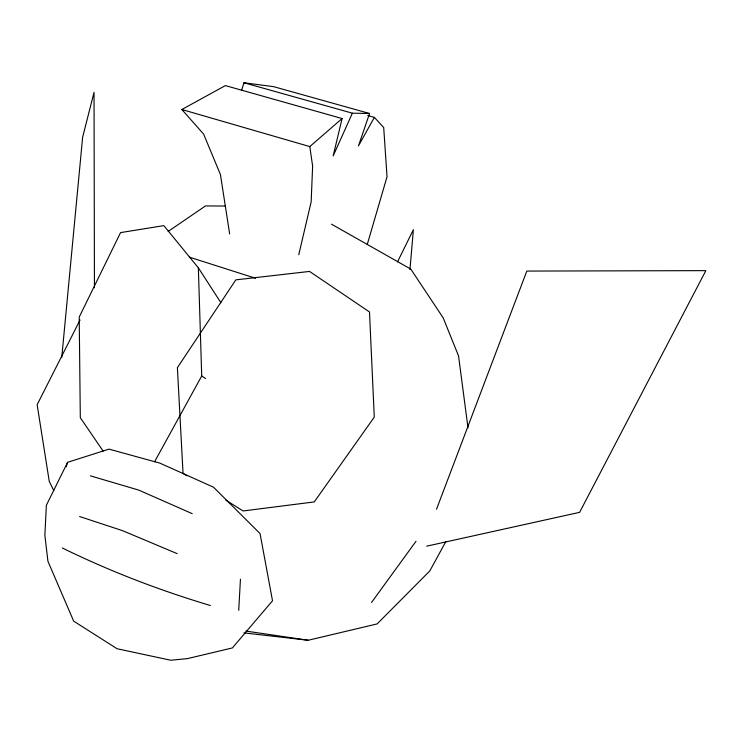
<?xml version="1.0" encoding="UTF-8"?>
<svg xmlns="http://www.w3.org/2000/svg" width="743" height="743" viewBox="0 0 743 743"><rect width="100%" height="100%" fill="white"/><g stroke="black" fill="none" stroke-linecap="round" stroke-linejoin="round"><path stroke-width="1.11" d="M238.726 610.337L240.444 579.206M409.95 269.607L413.387 229.68L397.533 261.833M61.762 357.402L82.64 137.204L94.036 92.373L94.445 287.745M298.76 254.747L311.168 201.836L312.627 166.06L309.803 146.585L342.086 118.536L225.38 85.594L181.849 109.518L203.601 134.074L220.43 174.559L229.671 233.961M342.086 118.536L333.161 155.928L352.377 113.196L369.559 113.493L358.46 145.879L374.361 117.375L367.739 115.518M367.293 244.326L387.029 176.797L383.704 127.527L374.361 117.375M241.614 90.358L243.955 82.761L273.665 86.671L369.559 113.493M66.22 466.697L67.594 462.322L109.026 449.125L159.856 463.13L213.501 487.185L260.041 533.567L272.514 600.781L232.383 647.933L187.357 658.632L170.723 660.239L117.06 648.723L73.687 621.148L47.933 561.309L44.868 535.266L46.363 505.286L67.594 462.322M436.503 509.28L526.815 271.074L705.85 270.638L579.605 512.345L426.668 546.17M80.04 320.001L37.15 404.703L49.252 481.38L53.812 490.659M445.902 541.471L429.788 570.949L377.11 623.934L308.215 640.252L243.945 632.887M154.572 461.784L201.715 375.995L198.353 267.842L163.85 225.612L120.57 232.615L79.213 317.085L80.309 417.715L103.101 451.038M371.556 602.443L416.015 541.266M168.141 231.454L205.514 205.922L225.194 206.052M245.868 631.067L308.215 640.252M243.955 82.761L352.377 113.196M210.371 605.499C159.652 590.397 109.806 571.228 62.273 547.962M181.849 109.518L309.803 146.585M90.358 475.845L138.69 490.074L192.186 513.645M189.298 257.115L255.564 278.272M79.631 516.524L122.669 530.716L177.168 553.637M331.517 224.191L410.786 269.105L443.19 317.874L458.542 355.897L468.006 427.884M186.92 475.78L183.038 473.356L177.391 367.664L235.828 279.86L309.525 271.427L369.494 311.958L374.277 417.129L314.261 501.915L243.119 510.97L225.677 500.048M201.715 375.995L205.57 378.531M198.353 267.842L220.94 302.772"/></g></svg>
